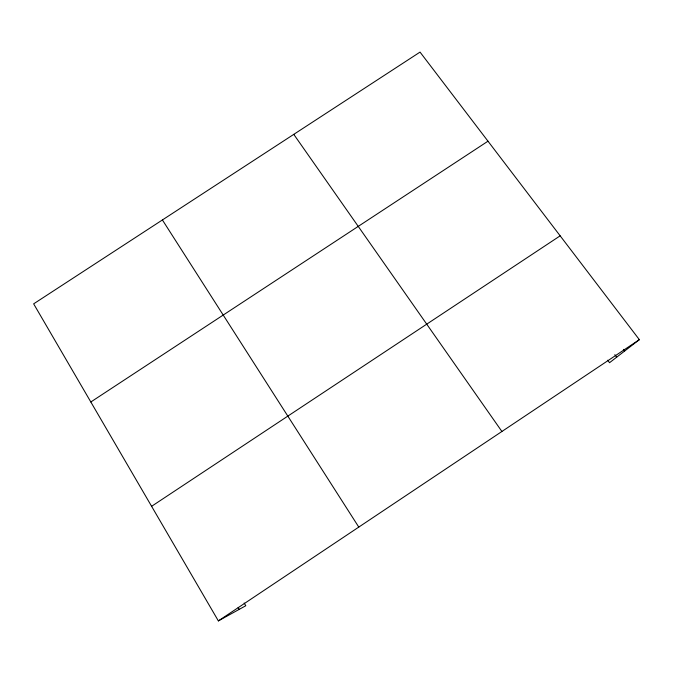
<?xml version="1.0" encoding="UTF-8"?>
<svg xmlns="http://www.w3.org/2000/svg" width="673" height="673" viewBox="0 0 673 673"><rect width="100%" height="100%" fill="white"/><g stroke="black" fill="none" stroke-linecap="round" stroke-linejoin="round"><path stroke-width="1.01" d="M244.173 603.033L245.78 605.742L218.363 620.901L33.65 303.843L420.036 52.099L639.35 339.663L609.536 362.705L607.669 360.215M218.363 620.901L639.35 339.663M151.602 506.306L560.155 235.828M90.821 401.983L487.984 141.195M623.391 349.363L624.645 351.028M614.819 354.688L616.687 357.178M293.773 134.364L501.907 431.477M162.403 219.953L358.785 527.094M238.141 607.568L239.209 609.376"/></g></svg>
